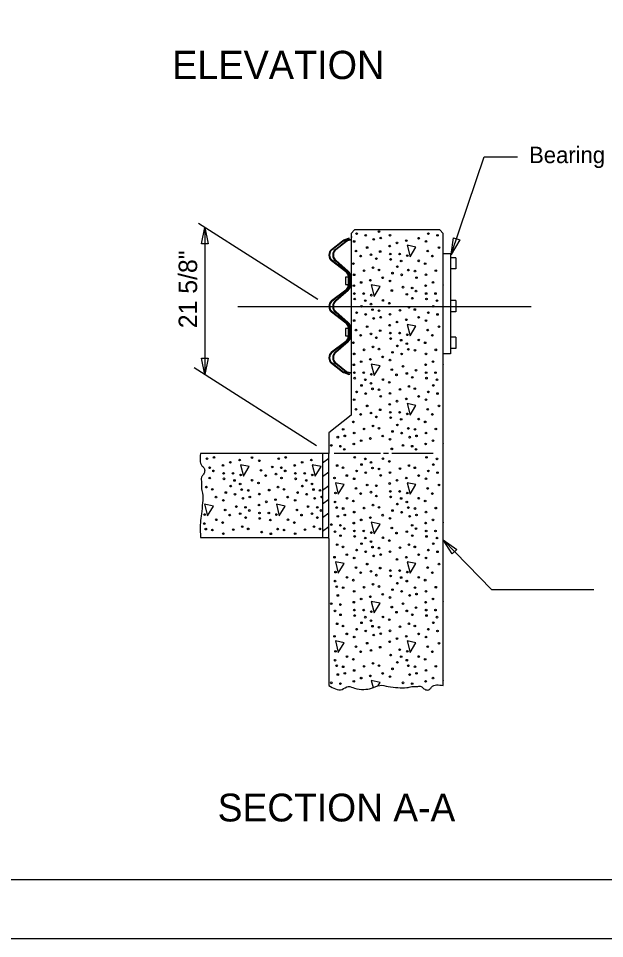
# Model space of a CAD drawing. Extents: x 0 to 34, y 0 to 22.
# Drawn here: x 9.28 to 14.26, y 0 to 7.81 of the extents above; entities that cross this region are included whole.
import ezdxf

# ---------------------------------------------------------------- set-up
doc = ezdxf.new("R2010")
doc.units = 0
for name, color, linetype in [('Default', 7, 'Continuous'), ('GM_X_Minor_River', 7, 'Continuous'), ('GM_X_Township_Road_Text', 7, 'Continuous')]:
    doc.layers.add(name, color=color, linetype=linetype)

msp = doc.modelspace()

# ---------------------------------------------------------------- linework, layer by layer
at = {"layer": 'Default'}
for p, q in [((11.8233, 5.4249), (10.81, 6.0698)), ((10.8627, 6.0363), (10.8627, 4.7873)), ((12.1322, 6.0157), (12.105, 5.9845)), ((12.8585, 6.0157), (12.1322, 6.0157)), ((12.8585, 6.0157), (12.8855, 5.9845)), ((12.087, 5.946), (12.0407, 5.9274)), ((12.0423, 5.9215), (12.0888, 5.9394)), ((12.0888, 5.9394), (12.087, 5.946)), ((12.105, 5.9845), (12.105, 4.4425)), ((12.8855, 2.1494), (12.8855, 5.9845)), ((11.9385, 5.85), (12.0312, 5.9229)), ((12.035, 5.9174), (11.9423, 5.8447)), ((11.9707, 5.85), (12.0633, 5.9229)), ((12.0663, 5.9174), (11.9743, 5.8447)), ((11.982, 5.8762), (11.979, 5.8809)), ((12.0142, 5.8762), (12.0103, 5.8809)), ((12.02, 5.9064), (12.017, 5.9112)), ((12.0522, 5.9064), (12.049, 5.9112)), ((12.105, 5.9334), (12.0732, 5.9277)), ((12.105, 5.927), (12.0745, 5.9215)), ((12.5802, 5.8844), (12.6048, 5.787)), ((12.655, 5.8692), (12.5802, 5.8844)), ((12.6048, 5.787), (12.655, 5.8692)), ((12.947, 5.8114), (12.8855, 5.8114)), ((12.947, 5.8114), (12.947, 4.9628)), ((12.0603, 5.6594), (11.9392, 5.752)), ((11.9428, 5.7569), (12.0637, 5.6649)), ((12.0762, 5.6595), (11.9712, 5.752)), ((11.9747, 5.7572), (12.0793, 5.6647)), ((11.982, 5.7274), (11.9783, 5.7219)), ((12.0118, 5.7244), (12.0087, 5.7189)), ((12.9922, 5.7784), (12.947, 5.7784)), ((12.9922, 5.7784), (12.9922, 5.6834)), ((12.0207, 5.6979), (12.017, 5.6924)), ((12.0487, 5.6917), (12.0457, 5.6864)), ((12.9922, 5.6834), (12.947, 5.6834)), ((12.081, 5.551), (12.081, 5.6155)), ((12.0872, 5.6045), (12.081, 5.6045)), ((12.0872, 5.562), (12.081, 5.562)), ((12.0872, 5.6155), (12.0872, 5.551)), ((12.0968, 5.551), (12.0968, 5.6155)), ((12.1025, 5.6045), (12.0968, 5.6045)), ((12.1025, 5.562), (12.0968, 5.562)), ((12.1025, 5.6155), (12.1025, 5.551)), ((12.2755, 5.5485), (12.3002, 5.4512)), ((12.3503, 5.5334), (12.2755, 5.5485)), ((11.9392, 5.4145), (12.0603, 5.507)), ((12.0637, 5.5017), (11.9428, 5.4097)), ((11.9712, 5.4145), (12.0762, 5.5072)), ((12.0793, 5.502), (11.9747, 5.4095)), ((12.0207, 5.4687), (12.017, 5.4742)), ((12.0485, 5.4749), (12.0455, 5.4802)), ((12.3002, 5.4512), (12.3503, 5.5334)), ((11.982, 5.4392), (11.9783, 5.4447)), ((12.0117, 5.4422), (12.0087, 5.4477)), ((12.9922, 5.4153), (12.947, 5.4153)), ((12.9922, 5.4153), (12.9922, 5.3203)), ((11.1425, 5.3654), (13.6335, 5.3654)), ((12.0603, 5.2239), (11.9392, 5.3164)), ((11.9428, 5.3212), (12.0637, 5.2287)), ((12.0773, 5.2229), (11.9712, 5.3164)), ((11.9743, 5.3212), (12.0793, 5.229)), ((12.9922, 5.3203), (12.947, 5.3203)), ((11.982, 5.2917), (11.9783, 5.2862)), ((12.0117, 5.2885), (12.0087, 5.2834)), ((12.0207, 5.2622), (12.017, 5.2567)), ((12.0485, 5.256), (12.0457, 5.2509)), ((12.081, 5.1154), (12.081, 5.1799)), ((12.0872, 5.169), (12.081, 5.169)), ((12.0872, 5.1799), (12.0872, 5.1154)), ((12.0968, 5.1154), (12.0968, 5.1799)), ((12.1025, 5.169), (12.0968, 5.169)), ((12.1025, 5.1799), (12.1025, 5.1154)), ((12.5802, 5.2127), (12.6048, 5.1154)), ((12.655, 5.1975), (12.5802, 5.2127)), ((12.6048, 5.1154), (12.655, 5.1975)), ((12.0872, 5.1264), (12.081, 5.1264)), ((12.1025, 5.1264), (12.0968, 5.1264)), ((12.9922, 5.1041), (12.947, 5.1041)), ((12.9922, 5.1041), (12.9922, 5.0091)), ((11.9392, 4.979), (12.0603, 5.0715)), ((12.0637, 5.0662), (11.9428, 4.9735)), ((11.9712, 4.979), (12.0762, 5.0714)), ((12.0793, 5.0662), (11.9743, 4.9735)), ((11.982, 5.0037), (11.9783, 5.0092)), ((12.0118, 5.0065), (12.0087, 5.012)), ((12.0207, 5.0332), (12.017, 5.0387)), ((12.0487, 5.0392), (12.0457, 5.0445)), ((12.9922, 5.0091), (12.947, 5.0091)), ((12.947, 4.9628), (12.8855, 4.9628)), ((11.8112, 4.1832), (10.7722, 4.8449)), ((12.0312, 4.8082), (11.9385, 4.8809)), ((11.9423, 4.8864), (12.035, 4.8137)), ((12.0633, 4.8082), (11.9707, 4.8809)), ((11.9743, 4.8864), (12.0663, 4.8137)), ((11.982, 4.8549), (11.979, 4.8494)), ((12.0142, 4.8549), (12.0103, 4.8494)), ((12.2755, 4.8769), (12.3002, 4.7795)), ((12.3503, 4.8617), (12.2755, 4.8769)), ((12.3002, 4.7795), (12.3503, 4.8617)), ((12.0203, 4.825), (12.0168, 4.8195)), ((12.087, 4.7849), (12.0407, 4.8035)), ((12.0423, 4.8095), (12.0888, 4.7915)), ((12.0522, 4.8247), (12.049, 4.8199)), ((12.105, 4.7972), (12.0732, 4.8034)), ((12.0745, 4.8095), (12.105, 4.8039)), ((12.0888, 4.7915), (12.087, 4.7849)), ((12.5802, 4.541), (12.6048, 4.4437)), ((12.655, 4.5259), (12.5802, 4.541)), ((12.6048, 4.4437), (12.655, 4.5259)), ((12.105, 4.4425), (11.9167, 4.294)), ((11.9167, 4.294), (11.9167, 4.116)), ((11.8628, 4.116), (10.8265, 4.116)), ((11.9167, 4.116), (11.8628, 4.116)), ((11.8628, 4.1159), (11.8628, 3.4035)), ((11.9167, 3.3947), (11.9167, 4.116)), ((12.3533, 4.116), (11.962, 4.116)), ((12.4217, 4.116), (12.3782, 4.116)), ((12.8002, 4.116), (12.4497, 4.116)), ((11.1653, 4.0224), (11.1898, 3.925)), ((11.24, 4.0072), (11.1653, 4.0224)), ((11.1898, 3.925), (11.24, 4.0072)), ((11.7743, 4.0224), (11.799, 3.925)), ((11.8492, 4.0072), (11.7743, 4.0224)), ((11.799, 3.925), (11.8492, 4.0072)), ((11.9712, 3.8694), (11.9957, 3.772)), ((12.0458, 3.8542), (11.9712, 3.8694)), ((11.9957, 3.772), (12.0458, 3.8542)), ((12.5802, 3.8694), (12.6048, 3.772)), ((12.655, 3.8542), (12.5802, 3.8694)), ((12.6048, 3.772), (12.655, 3.8542)), ((10.8608, 3.6865), (10.8855, 3.5892)), ((10.8855, 3.5892), (10.9355, 3.6714)), ((11.4698, 3.6865), (11.4945, 3.5892)), ((11.5447, 3.6714), (11.4698, 3.6865)), ((11.4945, 3.5892), (11.5447, 3.6714)), ((12.2755, 3.5335), (12.3002, 3.4362)), ((12.3503, 3.5184), (12.2755, 3.5335)), ((12.3002, 3.4362), (12.3503, 3.5184)), ((10.8265, 3.4035), (11.8628, 3.4035)), ((11.8628, 3.4035), (11.9167, 3.4035)), ((11.9167, 3.3947), (11.9167, 2.1494)), ((11.9712, 3.1977), (11.9957, 3.1004)), ((12.0458, 3.1825), (11.9712, 3.1977)), ((11.9957, 3.1004), (12.0458, 3.1825)), ((12.5802, 3.1977), (12.6048, 3.1004)), ((12.655, 3.1825), (12.5802, 3.1977)), ((12.6048, 3.1004), (12.655, 3.1825)), ((12.2755, 2.8619), (12.3002, 2.7645)), ((12.3503, 2.8467), (12.2755, 2.8619)), ((12.3002, 2.7645), (12.3503, 2.8467)), ((11.9712, 2.526), (11.9957, 2.4287)), ((12.0458, 2.5109), (11.9712, 2.526)), ((11.9957, 2.4287), (12.0458, 2.5109)), ((12.5802, 2.526), (12.6048, 2.4287)), ((12.655, 2.5109), (12.5802, 2.526)), ((12.6048, 2.4287), (12.655, 2.5109)), ((12.2755, 2.1902), (12.2908, 2.1299)), ((12.3503, 2.175), (12.2755, 2.1902))]:
    msp.add_line(p, q, dxfattribs=at)
for points in [[(12.9546, 5.8069), (13.2352, 6.6352), (13.5159, 6.6352)], [(12.105, 5.9524), (12.1122, 5.9602)], [(12.081, 5.6142), (12.0573, 5.6142), (12.0573, 5.553), (12.081, 5.553)], [(12.8847, 5.5485), (12.8855, 5.5447)], [(12.8855, 5.5482), (12.8847, 5.5485)], [(12.081, 5.1779), (12.0573, 5.1779), (12.0573, 5.1169), (12.081, 5.1169)], [(12.8847, 4.8769), (12.8855, 4.873)], [(12.8855, 4.8765), (12.8847, 4.8769)], [(12.8847, 4.2052), (12.8855, 4.2014)], [(12.8855, 4.205), (12.8847, 4.2052)], [(11.8627, 4.037), (11.9167, 4.0785)], [(11.8628, 3.921), (11.9165, 3.9625)], [(11.8628, 3.805), (11.9165, 3.8465)], [(10.9355, 3.6714), (10.8608, 3.6865)], [(11.8628, 3.6892), (11.9165, 3.7307)], [(11.8628, 3.5732), (11.9167, 3.6147)], [(12.8847, 3.5335), (12.8855, 3.5297)], [(12.8855, 3.5334), (12.8847, 3.5335)], [(11.8628, 3.4572), (11.9167, 3.4989)], [(12.8855, 3.3846), (13.2952, 2.9617), (14.1661, 2.9617)], [(12.8847, 2.8619), (12.8855, 2.858)], [(12.8855, 2.8617), (12.8847, 2.8619)], [(12.8847, 2.1902), (12.8855, 2.1865)], [(12.8855, 2.19), (12.8847, 2.1902)], [(12.3338, 2.1482), (12.3503, 2.175)]]:
    msp.add_lwpolyline(points, dxfattribs=at)
for points in [[(10.8907, 5.8963), (10.8347, 5.8963), (10.8627, 6.0363)], [(12.973, 5.9484), (13.026, 5.9305), (12.9546, 5.8069)], [(10.8347, 4.9273), (10.8907, 4.9273), (10.8627, 4.7873)], [(13.003, 3.3035), (12.9628, 3.2646), (12.8855, 3.3846)]]:
    msp.add_lwpolyline(points, close=True, dxfattribs=at)
for centre in [(12.1512, 5.9837), (12.2288, 5.9695), (12.2962, 5.935), (12.3414, 6.0012), (12.3554, 5.9459), (12.4352, 5.9703), (12.6772, 5.9447), (12.7602, 5.9837), (12.8378, 5.9695), (12.1307, 5.9175), (12.2409, 5.865), (12.4322, 5.8776), (12.4946, 5.9048), (12.5728, 5.9238), (12.7397, 5.9175), (12.8499, 5.865), (12.1455, 5.8359), (12.185, 5.7924), (12.2729, 5.8042), (12.3508, 5.8314), (12.4371, 5.8105), (12.5161, 5.8105), (12.581, 5.7969), (12.7545, 5.8359), (12.794, 5.7924), (12.1241, 5.7289), (12.3193, 5.7712), (12.4395, 5.7643), (12.4971, 5.7026), (12.5292, 5.7507), (12.6788, 5.7525), (12.7331, 5.7289), (12.1307, 5.6345), (12.2148, 5.6688), (12.2905, 5.6941), (12.3406, 5.6751), (12.4557, 5.6479), (12.5333, 5.6337), (12.5909, 5.6736), (12.646, 5.6654), (12.7397, 5.6345), (12.8238, 5.6688), (12.1277, 5.5418), (12.1901, 5.569), (12.2683, 5.588), (12.3727, 5.6089), (12.4352, 5.5817), (12.6599, 5.6101), (12.7367, 5.5418), (12.7991, 5.569), (12.1326, 5.4747), (12.2116, 5.4747), (12.2765, 5.4611), (12.45, 5.5001), (12.5454, 5.5291), (12.5774, 5.4683), (12.623, 5.5221), (12.6553, 5.4955), (12.7416, 5.4747), (12.8206, 5.4747), (12.135, 5.4284), (12.2247, 5.4148), (12.2732, 5.3849), (12.3743, 5.4166), (12.4286, 5.3931), (12.6238, 5.4354), (12.7441, 5.4284), (12.8337, 5.4148), (12.1512, 5.3121), (12.1926, 5.3668), (12.2864, 5.3378), (12.3414, 5.3295), (12.5193, 5.333), (12.595, 5.3583), (12.6451, 5.3393), (12.7602, 5.3121), (12.8016, 5.3668), (12.1307, 5.2459), (12.2288, 5.2979), (12.2962, 5.2634), (12.3554, 5.2743), (12.4352, 5.2987), (12.4946, 5.2332), (12.5728, 5.2522), (12.6772, 5.2731), (12.7397, 5.2459), (12.8378, 5.2979), (12.1455, 5.1643), (12.2409, 5.1933), (12.3508, 5.1597), (12.4322, 5.206), (12.7545, 5.1643), (12.8499, 5.1933), (12.185, 5.1207), (12.2729, 5.1325), (12.3193, 5.0996), (12.4371, 5.1388), (12.4395, 5.0926), (12.5161, 5.1388), (12.5292, 5.079), (12.581, 5.1252), (12.6788, 5.0808), (12.794, 5.1207), (12.1241, 5.0572), (12.2148, 4.9971), (12.2905, 5.0225), (12.3406, 5.0035), (12.4971, 5.0309), (12.5777, 5.0491), (12.5909, 5.0019), (12.646, 4.9937), (12.7331, 5.0572), (12.8238, 4.9971), (12.1307, 4.9629), (12.2683, 4.9164), (12.3727, 4.9372), (12.4557, 4.9763), (12.5333, 4.962), (12.7397, 4.9629), (12.1277, 4.8701), (12.1901, 4.8973), (12.4352, 4.91), (12.5454, 4.8575), (12.7367, 4.8701), (12.7991, 4.8973), (12.1326, 4.803), (12.2116, 4.803), (12.2765, 4.7894), (12.45, 4.8284), (12.4895, 4.7849), (12.5774, 4.7967), (12.6238, 4.7637), (12.6553, 4.8239), (12.7416, 4.803), (12.8206, 4.803), (12.135, 4.7568), (12.1926, 4.6951), (12.2247, 4.7432), (12.2732, 4.7132), (12.3743, 4.745), (12.4286, 4.7214), (12.595, 4.6867), (12.7441, 4.7568), (12.8016, 4.6951), (12.8337, 4.7432), (12.1512, 4.6404), (12.2288, 4.6262), (12.2864, 4.6661), (12.3414, 4.6579), (12.3554, 4.6026), (12.4352, 4.627), (12.5193, 4.6613), (12.6451, 4.6676), (12.6772, 4.6014), (12.7602, 4.6404), (12.8378, 4.6262), (12.1307, 4.5742), (12.4322, 4.5343), (12.4946, 4.5615), (12.5728, 4.5805), (12.7397, 4.5742), (12.1455, 4.4926), (12.185, 4.4491), (12.2409, 4.5217), (12.2729, 4.4609), (12.3508, 4.4881), (12.4371, 4.4672), (12.5161, 4.4672), (12.581, 4.4536), (12.7545, 4.4926), (12.794, 4.4491), (12.8499, 4.5217), (12.1241, 4.3856), (12.3193, 4.4279), (12.4395, 4.421), (12.5292, 4.4074), (12.6788, 4.4092), (12.7331, 4.3856), (12.0369, 4.3221), (12.1307, 4.2912), (12.2148, 4.3255), (12.2905, 4.3508), (12.3406, 4.3318), (12.4557, 4.3046), (12.4971, 4.3593), (12.5333, 4.2904), (12.5909, 4.3303), (12.646, 4.3221), (12.7397, 4.2912), (12.8238, 4.3255), (11.9917, 4.2559), (12.0509, 4.2668), (12.1901, 4.2257), (12.2683, 4.2447), (12.3727, 4.2656), (12.4352, 4.2384), (12.6007, 4.2559), (12.6599, 4.2668), (12.7991, 4.2257), (11.9363, 4.1858), (12.0139, 4.1788), (12.0463, 4.1522), (12.1277, 4.1985), (12.45, 4.1568), (12.5454, 4.1858), (12.623, 4.1788), (12.6553, 4.1522), (12.7367, 4.1985), (10.8814, 4.073), (10.9406, 4.084), (11.158, 4.0618), (11.2624, 4.0827), (11.3249, 4.0555), (11.4904, 4.073), (11.5496, 4.084), (11.767, 4.0618), (12.135, 4.0851), (12.2247, 4.0715), (12.3743, 4.0733), (12.7441, 4.0851), (12.8337, 4.0715), (10.9037, 3.996), (11.0174, 4.0156), (11.0798, 4.0428), (11.4351, 4.003), (11.5127, 3.996), (11.6264, 4.0156), (11.6889, 4.0428), (11.986, 4.015), (12.0361, 3.996), (12.1926, 4.0235), (12.2732, 4.0416), (12.2864, 3.9945), (12.3414, 3.9862), (12.4286, 4.0498), (12.5193, 3.9897), (12.595, 4.015), (12.6451, 3.996), (12.8016, 4.0235), (10.9045, 3.9092), (10.936, 3.9694), (11.0223, 3.9485), (11.0248, 3.9023), (11.1013, 3.9485), (11.1662, 3.9349), (11.3397, 3.9739), (11.3792, 3.9304), (11.4672, 3.9422), (11.5135, 3.9092), (11.545, 3.9694), (11.6314, 3.9485), (11.6338, 3.9023), (11.7103, 3.9485), (11.7752, 3.9349), (11.9637, 3.9089), (12.0681, 3.9298), (12.1307, 3.9026), (12.1512, 3.9688), (12.2288, 3.9546), (12.3554, 3.931), (12.4352, 3.9554), (12.5728, 3.9089), (12.6772, 3.9298), (12.7397, 3.9026), (12.7602, 3.9688), (12.8378, 3.9546), (10.8757, 3.8321), (11.0823, 3.8406), (11.1144, 3.8887), (11.1629, 3.8587), (11.2641, 3.8905), (11.3183, 3.8669), (11.4847, 3.8321), (11.6913, 3.8406), (11.7235, 3.8887), (11.7719, 3.8587), (12.1455, 3.821), (12.2409, 3.85), (12.3185, 3.843), (12.4322, 3.8627), (12.4946, 3.8899), (12.7545, 3.821), (12.8499, 3.85), (10.9258, 3.8131), (10.9579, 3.7469), (11.041, 3.7859), (11.1185, 3.7717), (11.1761, 3.8116), (11.2312, 3.8034), (11.2451, 3.7481), (11.3249, 3.7725), (11.4091, 3.8068), (11.5349, 3.8131), (11.5669, 3.7469), (11.65, 3.7859), (11.7275, 3.7717), (11.7851, 3.8116), (11.8402, 3.8034), (11.8542, 3.7481), (11.972, 3.7819), (12.185, 3.7774), (12.2729, 3.7892), (12.3193, 3.7563), (12.4371, 3.7955), (12.4395, 3.7493), (12.5161, 3.7955), (12.581, 3.7819), (12.794, 3.7774), (11.0204, 3.7197), (11.1306, 3.6671), (11.1859, 3.7372), (11.3219, 3.6798), (11.3843, 3.707), (11.4625, 3.726), (11.6294, 3.7197), (11.7396, 3.6671), (11.7949, 3.7372), (11.9687, 3.7058), (12.0698, 3.7375), (12.1241, 3.7139), (12.2905, 3.6792), (12.4971, 3.6876), (12.5292, 3.7357), (12.5777, 3.7058), (12.6788, 3.7375), (12.7331, 3.7139), (10.8617, 3.5991), (11.0352, 3.6381), (11.0747, 3.5945), (11.1627, 3.6064), (11.2082, 3.6601), (11.2405, 3.6336), (11.3268, 3.6127), (11.4058, 3.6127), (11.4707, 3.5991), (11.6442, 3.6381), (11.6837, 3.5945), (11.7717, 3.6064), (11.8172, 3.6601), (11.8495, 3.6336), (11.9819, 3.6586), (12.0369, 3.6504), (12.0509, 3.5952), (12.1307, 3.6196), (12.2148, 3.6538), (12.3406, 3.6602), (12.3727, 3.5939), (12.4557, 3.633), (12.5333, 3.6187), (12.5909, 3.6586), (12.646, 3.6504), (12.6599, 3.5952), (12.7397, 3.6196), (12.8238, 3.6538), (10.8584, 3.5229), (10.9595, 3.5546), (11.0138, 3.5311), (11.209, 3.5734), (11.3293, 3.5664), (11.419, 3.5528), (11.5686, 3.5546), (11.6228, 3.5311), (11.818, 3.5734), (11.9363, 3.5142), (11.9917, 3.5843), (12.1277, 3.5268), (12.1901, 3.554), (12.2683, 3.5731), (12.4352, 3.5667), (12.6007, 3.5843), (12.7367, 3.5268), (12.7991, 3.554), (10.8716, 3.4758), (10.9267, 3.4675), (11.0204, 3.4367), (11.1045, 3.471), (11.1802, 3.4963), (11.2304, 3.4773), (11.3455, 3.4501), (11.423, 3.4359), (11.4806, 3.4758), (11.5357, 3.4675), (11.6294, 3.4367), (11.7136, 3.471), (11.7892, 3.4963), (11.8394, 3.4773), (11.9684, 3.4534), (12.0139, 3.5072), (12.0463, 3.4806), (12.1326, 3.4597), (12.2116, 3.4597), (12.2765, 3.4461), (12.45, 3.4851), (12.4895, 3.4416), (12.5774, 3.4534), (12.623, 3.5072), (12.6553, 3.4806), (12.7416, 3.4597), (12.8206, 3.4597), (12.0147, 3.4204), (12.135, 3.4135), (12.1926, 3.3518), (12.2247, 3.3999), (12.2732, 3.3699), (12.3743, 3.4017), (12.4286, 3.3781), (12.6238, 3.4204), (12.7441, 3.4135), (12.8016, 3.3518), (12.8337, 3.3999), (11.986, 3.3434), (12.0361, 3.3243), (12.1512, 3.2971), (12.2288, 3.2829), (12.2864, 3.3228), (12.3414, 3.3146), (12.4352, 3.2838), (12.5193, 3.318), (12.595, 3.3434), (12.6451, 3.3243), (12.7602, 3.2971), (12.8378, 3.2829), (11.9637, 3.2372), (12.0681, 3.2581), (12.1307, 3.2309), (12.2962, 3.2484), (12.3554, 3.2593), (12.4946, 3.2182), (12.5728, 3.2372), (12.6772, 3.2581), (12.7397, 3.2309), (12.1455, 3.1493), (12.2409, 3.1784), (12.2729, 3.1176), (12.3508, 3.1448), (12.4371, 3.1239), (12.5161, 3.1239), (12.7545, 3.1493), (12.8499, 3.1784), (11.972, 3.1103), (12.0698, 3.0659), (12.1241, 3.0423), (12.185, 3.1058), (12.3193, 3.0846), (12.4395, 3.0777), (12.5292, 3.0641), (12.581, 3.1103), (12.6788, 3.0659), (12.7331, 3.0423), (12.794, 3.1058), (11.9687, 3.0341), (11.9819, 2.987), (12.0369, 2.9788), (12.2148, 2.9822), (12.2905, 3.0075), (12.3406, 2.9885), (12.4557, 2.9613), (12.4971, 3.016), (12.5777, 3.0341), (12.646, 2.9788), (12.8238, 2.9822), (11.9917, 2.9126), (12.1307, 2.9479), (12.2683, 2.9014), (12.3727, 2.9223), (12.4352, 2.8951), (12.5333, 2.9471), (12.6007, 2.9126), (12.6599, 2.9235), (12.7397, 2.9479), (11.9363, 2.8425), (12.0139, 2.8355), (12.1277, 2.8552), (12.1901, 2.8824), (12.45, 2.8135), (12.5454, 2.8425), (12.6553, 2.809), (12.7367, 2.8552), (12.7991, 2.8824), (11.9684, 2.7817), (12.0147, 2.7488), (12.1326, 2.7881), (12.135, 2.7418), (12.2116, 2.7881), (12.2247, 2.7282), (12.2765, 2.7745), (12.3743, 2.73), (12.4895, 2.7699), (12.5774, 2.7817), (12.6238, 2.7488), (12.7416, 2.7881), (12.7441, 2.7418), (12.8206, 2.7881), (12.8337, 2.7282), (11.986, 2.6717), (12.0361, 2.6527), (12.1926, 2.6802), (12.2732, 2.6983), (12.2864, 2.6512), (12.4286, 2.7065), (12.595, 2.6717), (12.6451, 2.6527), (12.8016, 2.6802), (12.0681, 2.5865), (12.1512, 2.6255), (12.2288, 2.6113), (12.2962, 2.5768), (12.3414, 2.6429), (12.3554, 2.5877), (12.4352, 2.6121), (12.5193, 2.6464), (12.6772, 2.5865), (12.7602, 2.6255), (12.8378, 2.6113), (11.9637, 2.5656), (12.1307, 2.5593), (12.2409, 2.5067), (12.4322, 2.5194), (12.4946, 2.5466), (12.5728, 2.5656), (12.7397, 2.5593), (12.8499, 2.5067), (11.972, 2.4386), (12.1455, 2.4777), (12.185, 2.4341), (12.2729, 2.4459), (12.3508, 2.4731), (12.5161, 2.4522), (12.581, 2.4386), (12.7545, 2.4777), (12.794, 2.4341), (11.9687, 2.3625), (12.0698, 2.3942), (12.1241, 2.3706), (12.2905, 2.3359), (12.4395, 2.406), (12.4971, 2.3443), (12.5292, 2.3924), (12.5777, 2.3625), (12.6788, 2.3942), (12.7331, 2.3706), (11.9819, 2.3153), (12.0369, 2.3071), (12.1307, 2.2763), (12.2148, 2.3105), (12.3406, 2.3169), (12.4557, 2.2897), (12.5909, 2.3153), (12.646, 2.3071), (12.7397, 2.2763), (12.8238, 2.3105), (11.9917, 2.241), (12.0509, 2.2519), (12.1277, 2.1835), (12.1901, 2.2107), (12.2683, 2.2298), (12.3727, 2.2506), (12.4352, 2.2234), (12.6007, 2.241), (12.6599, 2.2519), (12.7367, 2.1835), (12.7991, 2.2107), (11.9363, 2.1709), (12.0139, 2.1639), (12.5454, 2.1709), (12.623, 2.1639)]:
    msp.add_ellipse(centre, major_axis=(0, 0.00718), ratio=0.906762, dxfattribs=at)
for centre, major_axis, start_param, end_param in [((12.059, 5.867), (0, 0.0637), 0.320927, 0.501568), ((12.0574, 5.8782), (0, 0.0463), 0.364426, 0.563572), ((12.0779, 5.9001), (0, 0.0278), 0.174561, 0.619438), ((12.0779, 5.9001), (0, 0.0214), 0.174561, 0.619438), ((11.9703, 5.8012), (0, 0.0599), 0.619407, 2.535258), ((11.9703, 5.8012), (0, 0.0536), 0.619456, 2.535258), ((12.0023, 5.8012), (0, -0.0599), 3.760999, 5.67685), ((12.0023, 5.8012), (0, -0.0536), 3.761049, 5.67685), ((12.0326, 5.6155), (0, 0.0536), 4.712389, 5.676899), ((12.0326, 5.6155), (0, 0.0599), 4.712389, 5.676899), ((12.0484, 5.6155), (0, 0.0536), 4.712389, 5.676899), ((12.0484, 5.6155), (0, 0.0599), 4.712389, 5.676899), ((12.0326, 5.5512), (0, 0.0536), 3.747879, 4.712389), ((12.0326, 5.5512), (0, 0.0599), 3.747879, 4.712389), ((12.0484, 5.5512), (0, -0.0536), 0.606287, 1.570796), ((12.0484, 5.5512), (0, -0.0599), 0.606287, 1.570796), ((11.9703, 5.3655), (0, 0.0599), 0.606335, 2.535258), ((11.9703, 5.3655), (0, 0.0536), 0.606287, 2.535306), ((12.0023, 5.3655), (0, 0.0599), 0.606335, 2.535258), ((12.0023, 5.3655), (0, 0.0536), 0.606287, 2.535306), ((12.0326, 5.1798), (0, 0.0536), 4.712389, 5.676899), ((12.0326, 5.1798), (0, 0.0599), 4.712389, 5.676899), ((12.0484, 5.1798), (0, 0.0536), 4.712389, 5.676899), ((12.0484, 5.1798), (0, 0.0599), 4.712389, 5.676899), ((12.0326, 5.1155), (0, 0.0536), 3.747879, 4.712389), ((12.0326, 5.1155), (0, 0.0599), 3.747879, 4.712389), ((12.0484, 5.1155), (0, -0.0536), 0.606287, 1.570796), ((12.0484, 5.1155), (0, -0.0599), 0.606287, 1.570796), ((11.9703, 4.9298), (0, 0.0599), 0.606335, 2.522186), ((11.9703, 4.9298), (0, 0.0536), 0.606335, 2.522137), ((12.0023, 4.9298), (0, 0.0599), 0.606335, 2.522186), ((12.0023, 4.9298), (0, 0.0536), 0.606335, 2.522137), ((12.059, 4.864), (0, -0.0637), 5.781617, 5.962258), ((12.0574, 4.8528), (0, -0.0463), 5.719613, 5.91876), ((12.0753, 4.8528), (0, -0.0463), 5.719613, 5.91876), ((12.0779, 4.8309), (0, -0.0278), 5.663747, 6.108625), ((12.0779, 4.8309), (0, -0.0214), 5.663747, 6.108625)]:
    msp.add_ellipse(centre, major_axis=major_axis, ratio=0.906762, start_param=start_param, end_param=end_param, dxfattribs=at)
for points in [[(10.8265, 4.116), (10.8388, 4.0127), (10.8563, 3.9932), (10.8608, 3.9642), (10.8475, 3.9352), (10.8345, 3.9157), (10.8345, 3.8722), (10.8345, 3.8287), (10.8432, 3.7802), (10.8432, 3.6979), (10.8345, 3.6059), (10.8255, 3.5284), (10.8265, 3.4035)], [(11.9167, 2.1494), (12.0277, 2.1154), (12.0805, 2.1395), (12.1332, 2.125), (12.2122, 2.1154), (12.278, 2.125), (12.3482, 2.1494), (12.4185, 2.1395), (12.5018, 2.1299), (12.5765, 2.1299), (12.6205, 2.1395), (12.66, 2.1395), (12.6995, 2.1395), (12.717, 2.125), (12.7435, 2.1105), (12.7698, 2.1154), (12.7873, 2.1347), (12.8855, 2.1494)]]:
    msp.add_spline(points, degree=3, dxfattribs=at)
at = {"layer": 'GM_X_Minor_River'}
msp.add_lwpolyline([(2, 21.5), (33.5, 21.5), (33.5, 0.5), (2, 0.5)], close=True, dxfattribs=at)
at = {"layer": 'GM_X_Township_Road_Text'}
msp.add_lwpolyline([(0, 0), (34, 0), (34, 22), (0, 22)], close=True, dxfattribs=at)

# ---------------------------------------------------------------- texts
at = {"layer": 'Default'}
for s, height, p in [('ELEVATION', 0.24, (10.5853, 7.2952)), ('Bearing Plate', 0.14, (13.615, 6.5817)), ('SECTION A-A', 0.2361, (10.9717, 0.9942))]:
    msp.add_text(s, height=height, dxfattribs=at).set_placement(p)
msp.add_text('21 5/8"', height=0.1574, rotation=90, dxfattribs=at).set_placement((10.7976, 5.1808))

doc.saveas('drawing.dxf')
